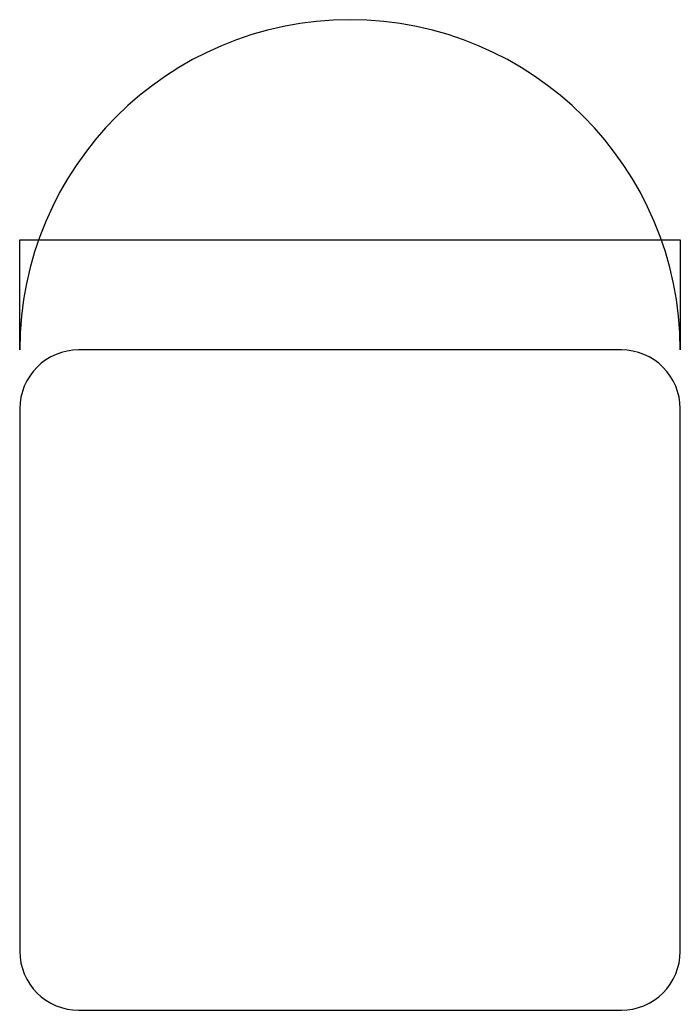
# Model space of a CAD drawing. Header units: millimetres. Extents: x -225 to 225, y -225 to 450.
import ezdxf

# ---------------------------------------------------------------- set-up
doc = ezdxf.new("R2010")
doc.units = ezdxf.units.MM

msp = doc.modelspace()

# ---------------------------------------------------------------- linework, layer by layer
msp.add_lwpolyline([(-225, 225), (-225, 300), (225, 300), (225, 225)])
msp.add_lwpolyline([(-185, -225), (185, -225, 0.414214), (225, -185), (225, 185, 0.414214), (185, 225), (-185, 225, 0.414214), (-225, 185), (-225, -185, 0.414214)], format="xyb", close=True)
msp.add_arc((0, 225), 225, 0, 180)

doc.saveas('drawing.dxf')
